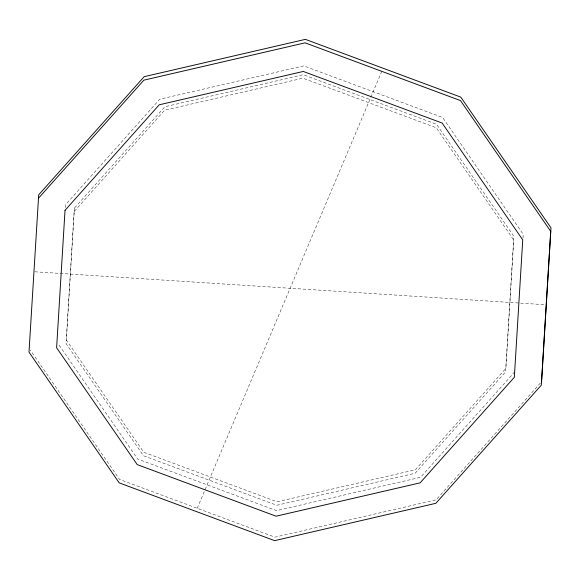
<?xml version="1.0" encoding="UTF-8"?>
<svg xmlns="http://www.w3.org/2000/svg" width="580" height="580" viewBox="0 0 580 580"><rect width="100%" height="100%" fill="white"/><g stroke="black" fill="none" stroke-linecap="round" stroke-linejoin="round"><path stroke-width="0.43" stroke-dasharray="2.9 2.17" d="M65.33 207.488L65.496 204.776L159.71 99.231L303.753 65.881L442.598 117.479L523.203 234.305L522.928 238.829M197.214 508.283L382.394 69.854M514.801 371.744L420.58 477.296L276.537 510.639L137.699 459.048L58.109 343.701M540.386 383.054L436.131 499.837L274.92 537.16L119.516 479.413L30.319 350.139M34.88 271.795L545.41 304.732M74.131 211.577L66.055 343.548L143.463 455.735L276.79 505.274L415.106 473.258L505.579 371.903L513.648 239.931L436.24 127.745L302.919 78.198L164.604 110.222L74.131 211.577M74.421 208.097L66.352 340.068L143.76 452.255L277.08 501.801L415.396 469.778L505.869 368.423L513.945 236.451L436.537 124.265L303.209 74.726L164.894 106.742L74.421 208.097"/><path stroke-width="0.87" d="M541.589 381.698L551 227.875L460.774 97.114L305.377 39.36L144.159 76.683L38.7 194.822L29 352.125L119.226 482.886L274.623 540.64L435.841 503.317L541.299 385.178L550.71 231.347L460.484 100.587L305.08 42.84L143.869 80.163L38.41 198.302M65.025 210.337L56.615 347.775L137.228 464.609L276.073 516.2L420.116 482.857L514.329 377.304L522.74 239.874L442.127 123.04L303.282 71.449L159.246 104.791L65.025 210.337"/></g></svg>
